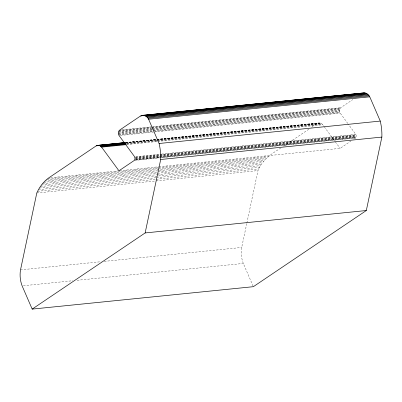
<?xml version="1.0" encoding="UTF-8"?>
<svg xmlns="http://www.w3.org/2000/svg" width="402" height="402" viewBox="0 0 402 402"><rect width="100%" height="100%" fill="white"/><g stroke="black" fill="none" stroke-linecap="round" stroke-linejoin="round"><path stroke-width="0.3" stroke-dasharray="2.01 1.51" d="M347.83 123.514L340.579 113.62C339.087 111.862 339.132 108.661 341.228 107.384L352.911 99.51M353.901 139.052C355.85 138.454 356.785 136.147 355.81 134.404L348.192 124.012M253.104 286.123L243.295 263.456A23.904 18.397 84.2 0 1 241.692 247.456L246.727 223.668M246.858 223.055L257.968 170.594C262.049 160.272 271.481 153.644 280.666 148.212M158.941 166.74L340.132 148.378L350.84 141.127M283.772 146.122L309.108 129.042M311.691 127.298C315.515 123.776 320.806 120.304 323.942 126.334M121.504 129.891L152.122 126.786M152.745 126.725L340.806 107.666M119.253 130.449L151.117 127.223M151.745 127.158L340.429 108.037M118.937 130.901L151.423 127.61M152.051 127.545L340.112 108.49M118.68 131.419L151.172 128.127M151.795 128.062L339.856 109.007M118.5 131.987L151.614 128.635M152.237 128.57L339.675 109.575M118.399 132.595L152.137 129.173M152.76 129.112L339.569 110.183M118.374 133.218L152.112 129.801M152.735 129.735L339.549 110.806M118.429 133.846L339.605 111.434M118.57 134.454L152.931 130.972M153.554 130.911L339.74 112.042M118.781 135.032L152.519 131.615M155.016 131.364L339.956 112.62M120.314 135.439L153.423 132.082M154.051 132.017L340.238 113.153M125.349 142.554L156.584 139.393M157.212 139.328L319.027 122.942M125.303 142.62L156.544 139.459M157.167 139.393L319.61 122.942M125.464 142.69L156.499 139.615M157.122 139.549L320.188 123.037M125.595 142.871L156.212 139.77M156.835 139.71L317.404 123.444M125.831 142.961L156.443 139.861M157.071 139.795L320.761 123.218M126.384 143.233L156.373 140.192M157.001 140.132L321.314 123.489M126.911 143.584L156.901 140.544M157.529 140.484L321.846 123.841M126.786 144.077L156.775 141.037M157.398 140.976L322.339 124.268M126.58 144.599L157.192 141.499M157.82 141.439L322.761 124.731M135.881 156.69L160.875 154.157M161.498 154.092L355.81 134.404M135.419 157.107L355.971 134.76M135.539 157.489L356.092 135.142M135.615 157.885L356.167 135.539M135.645 158.293L356.192 135.941M135.625 158.695L356.177 136.343M134.936 159.147L356.112 136.735M135.454 159.453L356.001 137.107M135.926 159.735L160.916 157.202M161.544 157.137L355.85 137.449M135.735 160.041L355.659 137.755M134.258 160.428L355.433 138.017M50.526 177.749L118.002 170.91M119.58 170.729L158.318 166.8M48.089 178.764L158.051 167.619M158.674 167.559L268.642 156.413M46.788 179.855L158.001 168.584M158.624 168.518L267.34 157.499M44.908 181.086L266.084 158.669M43.702 182.337L264.878 159.916M42.542 183.659L263.722 161.242M41.441 185.056L157.026 173.337M157.649 173.277L262.617 162.639M40.391 186.518L156.599 174.739M157.227 174.679L261.566 164.101M39.396 188.051L260.576 165.634M38.466 189.649L155.926 177.744M156.554 177.679L259.642 167.232M37.597 191.302L155.685 179.332M156.308 179.267L258.772 168.885M36.793 193.01L155.504 180.98M156.127 180.915L257.968 170.594M20.517 269.868L101.113 261.702M104.239 261.385L241.692 247.456M23.371 285.742L72.727 280.742M77.104 280.294L243.295 263.456M225.462 135.841L225.678 136.092M324.308 126.836L334.977 141.363M335.348 141.866L340.132 148.378"/><path stroke-width="0.6" d="M32.175 309.103L145.142 232.939L160.694 159.493A46.768 35.984 84.2 0 0 159.091 143.494L149.036 120.258C148.001 116.55 143.187 113.64 139.861 116.439L120.052 129.796C117.962 131.072 117.917 134.273 119.404 136.032L134.434 156.489L135.017 158.353L134.826 159.519L134.002 160.644L118.957 170.79L101.59 147.132C100.379 145.539 98.018 144.755 96.234 145.846L48.652 177.94C43.376 181.719 39.421 187.121 36.793 193.01L20.517 269.868A23.904 18.397 84.2 0 0 22.12 285.867L32.175 309.103L253.35 286.691L366.317 210.527L381.87 137.082A46.768 35.984 84.2 0 0 380.267 121.082L370.212 97.847C369.242 95.098 366.624 92.53 363.519 92.942L142.343 115.354M141.474 115.56L364.408 92.897M144.132 115.429L365.302 93.018M140.64 115.927L141.891 115.796M145.006 115.711L366.182 93.299M145.856 116.148L367.026 93.736M146.65 116.731L367.825 94.319M147.378 117.449L368.554 95.038M148.031 118.288L369.202 95.877M148.584 119.233L369.76 96.822M97.284 145.429L124.72 142.62M98.44 145.343L124.68 142.685M96.726 145.604L124.635 142.841M96.234 145.846L98.108 145.655M101.229 145.338L102.48 145.212M99.59 145.619L124.58 143.087M100.143 145.891L125.133 143.358M100.671 146.243L125.665 143.71M101.168 146.67L126.158 144.137M101.59 147.132L125.957 144.665M159.091 143.494L380.267 121.082M160.694 159.493L381.87 137.082M145.142 232.939L366.317 210.527"/></g></svg>
